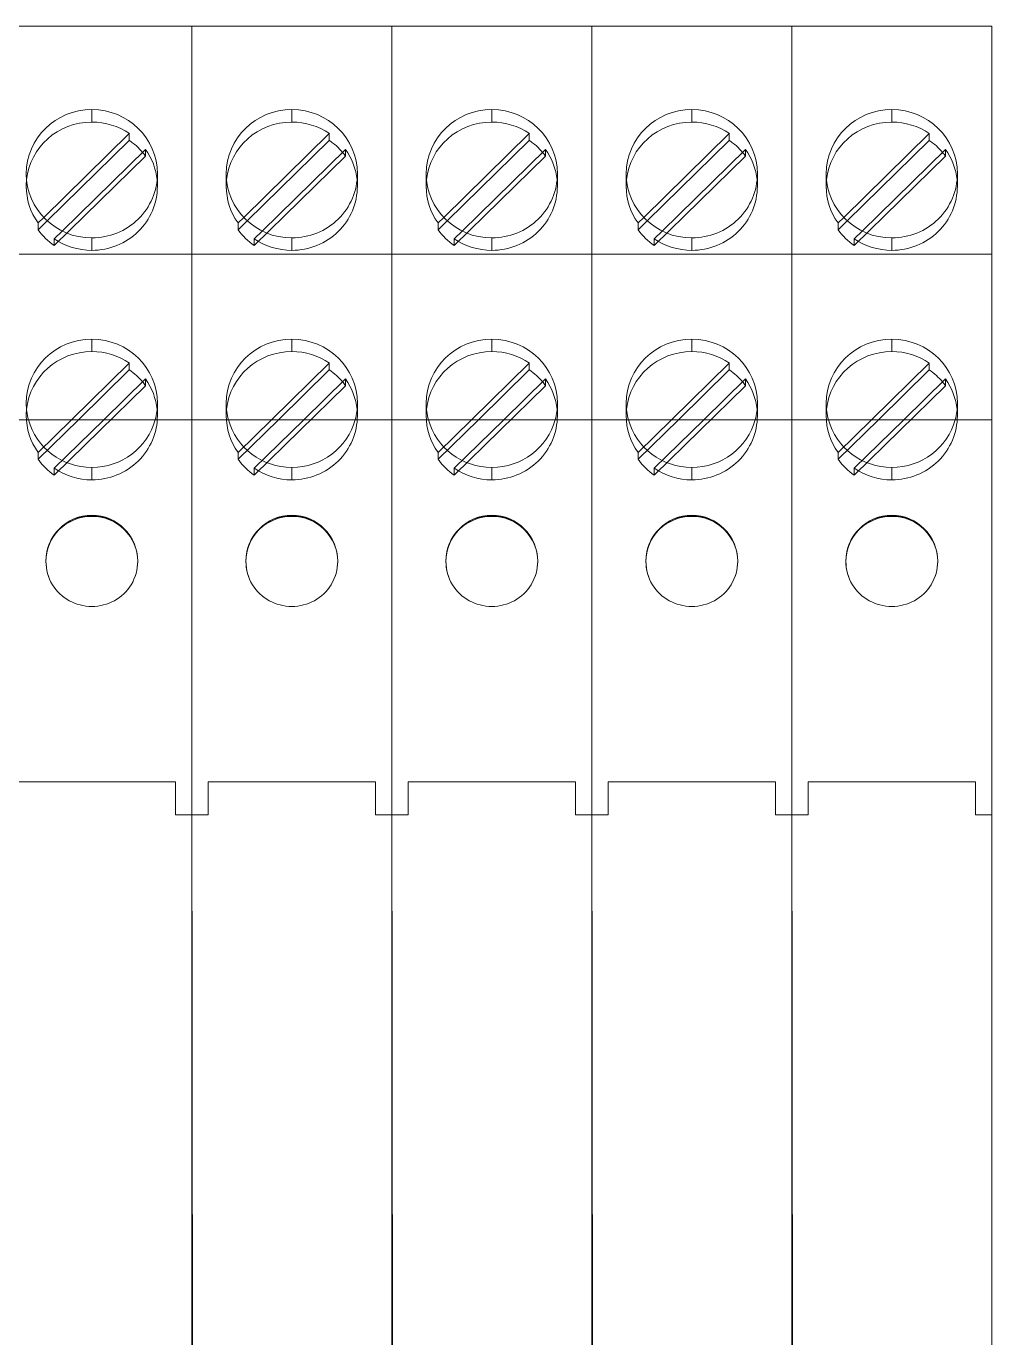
# Model space of a CAD drawing. Header units: millimetres. Extents: x 1359 to 3577, y 1336 to 3557.
# Drawn here: x 1967.71 to 1997.16, y 2556.67 to 2596.67 of the extents above; entities that cross this region are included whole.
import ezdxf

# ---------------------------------------------------------------- set-up
doc = ezdxf.new("R2010")
doc.units = ezdxf.units.MM
doc.layers.add('000-PI-Oprema', color=30, linetype='Continuous', lineweight=5)

msp = doc.modelspace()

# ---------------------------------------------------------------- linework, layer by layer
at = {"layer": '000-PI-Oprema', "color": 0, "linetype": 'ByBlock', "lineweight": 0}
for p, q in [((1966.665, 2596.672), (1972.765, 2596.672)), ((1966.665, 2596.672), (1972.765, 2596.672)), ((1972.765, 2596.672), (1972.765, 2596.672)), ((1972.765, 2596.672), (1972.765, 2596.672)), ((1972.765, 2596.672), (1972.765, 2596.672)), ((1972.765, 2590.216), (1972.765, 2596.672)), ((1972.765, 2596.672), (1972.765, 2596.672)), ((1972.765, 2596.672), (1972.765, 2596.672)), ((1972.765, 2596.672), (1972.765, 2596.672)), ((1972.765, 2590.216), (1972.765, 2596.672)), ((1972.765, 2596.672), (1978.865, 2596.672)), ((1972.765, 2590.216), (1972.765, 2596.672)), ((1972.765, 2596.672), (1972.765, 2596.672)), ((1972.765, 2596.672), (1972.765, 2596.672)), ((1972.765, 2596.672), (1972.765, 2596.672)), ((1972.765, 2596.672), (1978.865, 2596.672)), ((1972.765, 2590.216), (1972.765, 2596.672)), ((1972.765, 2596.672), (1972.765, 2596.672)), ((1972.765, 2596.672), (1972.765, 2596.672)), ((1972.765, 2596.672), (1972.765, 2596.672)), ((1978.865, 2596.672), (1978.865, 2596.672)), ((1978.865, 2596.672), (1978.865, 2596.672)), ((1978.865, 2596.672), (1978.865, 2596.672)), ((1978.865, 2590.216), (1978.865, 2596.672)), ((1978.865, 2596.672), (1978.865, 2596.672)), ((1978.865, 2596.672), (1978.865, 2596.672)), ((1978.865, 2596.672), (1978.865, 2596.672)), ((1978.865, 2590.216), (1978.865, 2596.672)), ((1978.865, 2596.672), (1984.965, 2596.672)), ((1978.865, 2590.216), (1978.865, 2596.672)), ((1978.865, 2596.672), (1978.865, 2596.672)), ((1978.865, 2596.672), (1978.865, 2596.672)), ((1978.865, 2596.672), (1978.865, 2596.672)), ((1978.865, 2596.672), (1984.965, 2596.672)), ((1978.865, 2590.216), (1978.865, 2596.672)), ((1978.865, 2596.672), (1978.865, 2596.672)), ((1978.865, 2596.672), (1978.865, 2596.672)), ((1978.865, 2596.672), (1978.865, 2596.672)), ((1984.965, 2596.672), (1984.965, 2596.672)), ((1984.965, 2596.672), (1984.965, 2596.672)), ((1984.965, 2596.672), (1984.965, 2596.672)), ((1984.965, 2590.216), (1984.965, 2596.672)), ((1984.965, 2596.672), (1984.965, 2596.672)), ((1984.965, 2596.672), (1984.965, 2596.672)), ((1984.965, 2596.672), (1984.965, 2596.672)), ((1984.965, 2590.216), (1984.965, 2596.672)), ((1984.965, 2596.672), (1991.065, 2596.672)), ((1984.965, 2590.216), (1984.965, 2596.672)), ((1984.965, 2596.672), (1984.965, 2596.672)), ((1984.965, 2596.672), (1984.965, 2596.672)), ((1984.965, 2596.672), (1984.965, 2596.672)), ((1984.965, 2596.672), (1991.065, 2596.672)), ((1984.965, 2590.216), (1984.965, 2596.672)), ((1984.965, 2596.672), (1984.965, 2596.672)), ((1984.965, 2596.672), (1984.965, 2596.672)), ((1984.965, 2596.672), (1984.965, 2596.672)), ((1991.065, 2596.672), (1991.065, 2596.672)), ((1991.065, 2596.672), (1991.065, 2596.672)), ((1991.065, 2596.672), (1991.065, 2596.672)), ((1991.065, 2590.216), (1991.065, 2596.672)), ((1991.065, 2596.672), (1991.065, 2596.672)), ((1991.065, 2596.672), (1991.065, 2596.672)), ((1991.065, 2596.672), (1991.065, 2596.672)), ((1991.065, 2590.216), (1991.065, 2596.672)), ((1991.065, 2596.672), (1997.165, 2596.672)), ((1991.065, 2590.216), (1991.065, 2596.672)), ((1991.065, 2596.672), (1991.065, 2596.672)), ((1991.065, 2596.672), (1991.065, 2596.672)), ((1991.065, 2596.672), (1991.065, 2596.672)), ((1991.065, 2596.672), (1997.165, 2596.672)), ((1991.065, 2590.216), (1991.065, 2596.672)), ((1991.065, 2596.672), (1991.065, 2596.672)), ((1991.065, 2596.672), (1991.065, 2596.672)), ((1991.065, 2596.672), (1991.065, 2596.672)), ((1997.165, 2596.672), (1997.165, 2596.672)), ((1997.165, 2596.672), (1997.165, 2596.672)), ((1997.165, 2596.672), (1997.165, 2596.672)), ((1997.165, 2590.216), (1997.165, 2596.672)), ((1997.165, 2596.672), (1997.165, 2596.672)), ((1997.165, 2596.672), (1997.165, 2596.672)), ((1997.165, 2596.672), (1997.165, 2596.672)), ((1997.165, 2590.216), (1997.165, 2596.672)), ((1997.165, 2596.672), (1997.165, 2596.672)), ((1997.165, 2596.672), (1997.165, 2596.672)), ((1972.765, 2595.827), (1972.765, 2596.272)), ((1972.765, 2595.827), (1972.765, 2596.272)), ((1978.865, 2595.827), (1978.865, 2596.272)), ((1978.865, 2595.827), (1978.865, 2596.272)), ((1984.965, 2595.827), (1984.965, 2596.272)), ((1984.965, 2595.827), (1984.965, 2596.272)), ((1991.065, 2595.827), (1991.065, 2596.272)), ((1991.065, 2595.827), (1991.065, 2596.272)), ((1997.165, 2595.827), (1997.165, 2596.272)), ((1997.165, 2595.827), (1997.165, 2596.272)), ((1972.765, 2595.172), (1972.765, 2595.172)), ((1972.765, 2595.172), (1972.765, 2595.172)), ((1978.865, 2595.172), (1978.865, 2595.172)), ((1978.865, 2595.172), (1978.865, 2595.172)), ((1984.965, 2595.172), (1984.965, 2595.172)), ((1984.965, 2595.172), (1984.965, 2595.172)), ((1991.065, 2595.172), (1991.065, 2595.172)), ((1991.065, 2595.172), (1991.065, 2595.172)), ((1969.715, 2594.128), (1969.715, 2593.749)), ((1975.815, 2594.128), (1975.815, 2593.749)), ((1981.915, 2594.128), (1981.915, 2593.749)), ((1988.015, 2594.128), (1988.015, 2593.749)), ((1994.115, 2594.128), (1994.115, 2593.749)), ((1972.765, 2593.108), (1972.765, 2593.984)), ((1972.765, 2593.108), (1972.765, 2593.984)), ((1978.865, 2593.108), (1978.865, 2593.984)), ((1978.865, 2593.108), (1978.865, 2593.984)), ((1984.965, 2593.108), (1984.965, 2593.984)), ((1984.965, 2593.108), (1984.965, 2593.984)), ((1991.065, 2593.108), (1991.065, 2593.984)), ((1991.065, 2593.108), (1991.065, 2593.984)), ((1997.165, 2593.108), (1997.165, 2593.984)), ((1997.165, 2593.108), (1997.165, 2593.984)), ((1970.859, 2593.397), (1968.248, 2590.842)), ((1970.859, 2593.397), (1970.859, 2593.189)), ((1976.959, 2593.397), (1974.348, 2590.842)), ((1976.959, 2593.397), (1976.959, 2593.189)), ((1983.059, 2593.397), (1980.448, 2590.842)), ((1983.059, 2593.397), (1983.059, 2593.189)), ((1989.159, 2593.397), (1986.548, 2590.842)), ((1989.159, 2593.397), (1989.159, 2593.189)), ((1995.259, 2593.397), (1992.648, 2590.842)), ((1995.259, 2593.397), (1995.259, 2593.189)), ((1968.354, 2590.738), (1970.859, 2593.189)), ((1968.812, 2590.426), (1971.354, 2592.913)), ((1971.354, 2592.913), (1971.354, 2592.705)), ((1974.454, 2590.738), (1976.959, 2593.189)), ((1974.912, 2590.426), (1977.454, 2592.913)), ((1977.454, 2592.913), (1977.454, 2592.705)), ((1980.554, 2590.738), (1983.059, 2593.189)), ((1981.012, 2590.426), (1983.554, 2592.913)), ((1983.554, 2592.913), (1983.554, 2592.705)), ((1986.654, 2590.738), (1989.159, 2593.189)), ((1987.112, 2590.426), (1989.654, 2592.913)), ((1989.654, 2592.913), (1989.654, 2592.705)), ((1992.754, 2590.738), (1995.259, 2593.189)), ((1993.212, 2590.426), (1995.754, 2592.913)), ((1995.754, 2592.913), (1995.754, 2592.705)), ((1971.354, 2592.705), (1968.57, 2589.981)), ((1977.454, 2592.705), (1974.67, 2589.981)), ((1983.554, 2592.705), (1980.77, 2589.981)), ((1989.654, 2592.705), (1986.87, 2589.981)), ((1995.754, 2592.705), (1992.97, 2589.981)), ((1971.715, 2591.793), (1971.715, 2592.172)), ((1973.815, 2591.793), (1973.815, 2592.172)), ((1977.815, 2591.793), (1977.815, 2592.172)), ((1979.915, 2591.793), (1979.915, 2592.172)), ((1983.915, 2591.793), (1983.915, 2592.172)), ((1986.015, 2591.793), (1986.015, 2592.172)), ((1990.015, 2591.793), (1990.015, 2592.172)), ((1992.115, 2591.793), (1992.115, 2592.172)), ((1996.115, 2591.793), (1996.115, 2592.172)), ((1968.248, 2590.842), (1968.075, 2590.673)), ((1974.348, 2590.842), (1974.175, 2590.673)), ((1980.448, 2590.842), (1980.275, 2590.673)), ((1986.548, 2590.842), (1986.375, 2590.673)), ((1992.648, 2590.842), (1992.475, 2590.673)), ((1968.075, 2590.465), (1968.354, 2590.738)), ((1968.075, 2590.673), (1968.075, 2590.465)), ((1968.57, 2590.189), (1968.812, 2590.426)), ((1974.175, 2590.465), (1974.454, 2590.738)), ((1974.175, 2590.673), (1974.175, 2590.465)), ((1974.67, 2590.189), (1974.912, 2590.426)), ((1980.275, 2590.465), (1980.554, 2590.738)), ((1980.275, 2590.673), (1980.275, 2590.465)), ((1980.77, 2590.189), (1981.012, 2590.426)), ((1986.375, 2590.465), (1986.654, 2590.738)), ((1986.375, 2590.673), (1986.375, 2590.465)), ((1986.87, 2590.189), (1987.112, 2590.426)), ((1992.475, 2590.465), (1992.754, 2590.738)), ((1992.475, 2590.673), (1992.475, 2590.465)), ((1992.97, 2590.189), (1993.212, 2590.426)), ((1968.57, 2590.189), (1968.57, 2589.981)), ((1969.715, 2590.216), (1969.715, 2589.836)), ((1972.765, 2589.672), (1972.765, 2590.216)), ((1972.765, 2589.672), (1972.765, 2590.216)), ((1972.765, 2589.672), (1972.765, 2590.216)), ((1972.765, 2589.672), (1972.765, 2590.216)), ((1974.67, 2590.189), (1974.67, 2589.981)), ((1975.815, 2590.216), (1975.815, 2589.836)), ((1978.865, 2589.672), (1978.865, 2590.216)), ((1978.865, 2589.672), (1978.865, 2590.216)), ((1978.865, 2589.672), (1978.865, 2590.216)), ((1978.865, 2589.672), (1978.865, 2590.216)), ((1980.77, 2590.189), (1980.77, 2589.981)), ((1981.915, 2590.216), (1981.915, 2589.836)), ((1984.965, 2589.672), (1984.965, 2590.216)), ((1984.965, 2589.672), (1984.965, 2590.216)), ((1984.965, 2589.672), (1984.965, 2590.216)), ((1984.965, 2589.672), (1984.965, 2590.216)), ((1986.87, 2590.189), (1986.87, 2589.981)), ((1988.015, 2590.216), (1988.015, 2589.836)), ((1991.065, 2589.672), (1991.065, 2590.216)), ((1991.065, 2589.672), (1991.065, 2590.216)), ((1991.065, 2589.672), (1991.065, 2590.216)), ((1991.065, 2589.672), (1991.065, 2590.216)), ((1992.97, 2590.189), (1992.97, 2589.981)), ((1994.115, 2590.216), (1994.115, 2589.836)), ((1997.165, 2589.672), (1997.165, 2590.216)), ((1997.165, 2589.672), (1997.165, 2590.216)), ((1966.665, 2589.72), (1972.765, 2589.72)), ((1972.765, 2589.72), (1978.865, 2589.72)), ((1972.765, 2589.672), (1972.765, 2589.672)), ((1972.765, 2584.672), (1972.765, 2589.672)), ((1972.765, 2589.672), (1972.765, 2589.672)), ((1972.765, 2584.672), (1972.765, 2589.672)), ((1972.765, 2589.672), (1972.765, 2589.672)), ((1972.765, 2589.672), (1972.765, 2584.672)), ((1972.765, 2589.672), (1972.765, 2589.672)), ((1972.765, 2589.672), (1972.765, 2584.672)), ((1978.865, 2589.72), (1984.965, 2589.72)), ((1978.865, 2589.672), (1978.865, 2589.672)), ((1978.865, 2584.672), (1978.865, 2589.672)), ((1978.865, 2589.672), (1978.865, 2589.672)), ((1978.865, 2584.672), (1978.865, 2589.672)), ((1978.865, 2589.672), (1978.865, 2589.672)), ((1978.865, 2589.672), (1978.865, 2584.672)), ((1978.865, 2589.672), (1978.865, 2589.672)), ((1978.865, 2589.672), (1978.865, 2584.672)), ((1984.965, 2589.72), (1991.065, 2589.72)), ((1984.965, 2589.672), (1984.965, 2589.672)), ((1984.965, 2584.672), (1984.965, 2589.672)), ((1984.965, 2589.672), (1984.965, 2589.672)), ((1984.965, 2584.672), (1984.965, 2589.672)), ((1984.965, 2589.672), (1984.965, 2589.672)), ((1984.965, 2589.672), (1984.965, 2584.672)), ((1984.965, 2589.672), (1984.965, 2589.672)), ((1984.965, 2589.672), (1984.965, 2584.672)), ((1991.065, 2589.72), (1997.165, 2589.72)), ((1991.065, 2589.672), (1991.065, 2589.672)), ((1991.065, 2584.672), (1991.065, 2589.672)), ((1991.065, 2589.672), (1991.065, 2589.672)), ((1991.065, 2584.672), (1991.065, 2589.672)), ((1991.065, 2589.672), (1991.065, 2589.672)), ((1991.065, 2589.672), (1991.065, 2584.672)), ((1991.065, 2589.672), (1991.065, 2589.672)), ((1991.065, 2589.672), (1991.065, 2584.672)), ((1997.165, 2589.672), (1997.165, 2589.672)), ((1997.165, 2584.672), (1997.165, 2589.672)), ((1997.165, 2589.672), (1997.165, 2589.672)), ((1997.165, 2584.672), (1997.165, 2589.672)), ((1969.715, 2587.128), (1969.715, 2586.749)), ((1972.765, 2586.108), (1972.765, 2586.98)), ((1972.765, 2586.108), (1972.765, 2586.98)), ((1975.815, 2587.128), (1975.815, 2586.749)), ((1978.865, 2586.108), (1978.865, 2586.98)), ((1978.865, 2586.108), (1978.865, 2586.98)), ((1981.915, 2587.128), (1981.915, 2586.749)), ((1984.965, 2586.108), (1984.965, 2586.98)), ((1984.965, 2586.108), (1984.965, 2586.98)), ((1988.015, 2587.128), (1988.015, 2586.749)), ((1991.065, 2586.108), (1991.065, 2586.98)), ((1991.065, 2586.108), (1991.065, 2586.98)), ((1994.115, 2587.128), (1994.115, 2586.749)), ((1997.165, 2586.108), (1997.165, 2586.98)), ((1997.165, 2586.108), (1997.165, 2586.98)), ((1970.859, 2586.397), (1969.096, 2584.672)), ((1969.308, 2584.672), (1970.859, 2586.189)), ((1970.859, 2586.397), (1970.859, 2586.189)), ((1976.959, 2586.397), (1975.196, 2584.672)), ((1975.408, 2584.672), (1976.959, 2586.189)), ((1976.959, 2586.397), (1976.959, 2586.189)), ((1983.059, 2586.397), (1981.296, 2584.672)), ((1981.508, 2584.672), (1983.059, 2586.189)), ((1983.059, 2586.397), (1983.059, 2586.189)), ((1989.159, 2586.397), (1987.396, 2584.672)), ((1987.608, 2584.672), (1989.159, 2586.189)), ((1989.159, 2586.397), (1989.159, 2586.189)), ((1995.259, 2586.397), (1993.496, 2584.672)), ((1993.708, 2584.672), (1995.259, 2586.189)), ((1995.259, 2586.397), (1995.259, 2586.189)), ((1971.354, 2585.705), (1968.57, 2582.981)), ((1970.086, 2584.672), (1971.354, 2585.913)), ((1971.354, 2585.913), (1971.354, 2585.705)), ((1977.454, 2585.705), (1974.67, 2582.981)), ((1976.186, 2584.672), (1977.454, 2585.913)), ((1977.454, 2585.913), (1977.454, 2585.705)), ((1983.554, 2585.705), (1980.77, 2582.981)), ((1982.286, 2584.672), (1983.554, 2585.913)), ((1983.554, 2585.913), (1983.554, 2585.705)), ((1989.654, 2585.705), (1986.87, 2582.981)), ((1988.386, 2584.672), (1989.654, 2585.913)), ((1989.654, 2585.913), (1989.654, 2585.705)), ((1995.754, 2585.705), (1992.97, 2582.981)), ((1994.486, 2584.672), (1995.754, 2585.913)), ((1995.754, 2585.913), (1995.754, 2585.705)), ((1971.715, 2584.793), (1971.715, 2585.172)), ((1973.815, 2584.793), (1973.815, 2585.172)), ((1977.815, 2584.793), (1977.815, 2585.172)), ((1979.915, 2584.793), (1979.915, 2585.172)), ((1983.915, 2584.793), (1983.915, 2585.172)), ((1986.015, 2584.793), (1986.015, 2585.172)), ((1990.015, 2584.793), (1990.015, 2585.172)), ((1992.115, 2584.793), (1992.115, 2585.172)), ((1996.115, 2584.793), (1996.115, 2585.172)), ((1966.665, 2584.672), (1972.765, 2584.672)), ((1968.075, 2583.465), (1969.308, 2584.672)), ((1969.096, 2584.672), (1968.075, 2583.673)), ((1968.57, 2583.189), (1970.086, 2584.672)), ((1972.765, 2584.672), (1972.765, 2584.672)), ((1972.765, 2574.322), (1972.765, 2584.672)), ((1972.765, 2584.672), (1972.765, 2584.672)), ((1972.765, 2574.322), (1972.765, 2584.672)), ((1972.765, 2584.672), (1978.865, 2584.672)), ((1972.765, 2574.322), (1972.765, 2584.672)), ((1972.765, 2584.672), (1972.765, 2584.672)), ((1972.765, 2574.322), (1972.765, 2584.672)), ((1972.765, 2584.672), (1972.765, 2584.672)), ((1974.175, 2583.465), (1975.408, 2584.672)), ((1975.196, 2584.672), (1974.175, 2583.673)), ((1974.67, 2583.189), (1976.186, 2584.672)), ((1978.865, 2584.672), (1978.865, 2584.672)), ((1978.865, 2574.322), (1978.865, 2584.672)), ((1978.865, 2584.672), (1978.865, 2584.672)), ((1978.865, 2574.322), (1978.865, 2584.672)), ((1978.865, 2584.672), (1984.965, 2584.672)), ((1978.865, 2574.322), (1978.865, 2584.672)), ((1978.865, 2584.672), (1978.865, 2584.672)), ((1978.865, 2574.322), (1978.865, 2584.672)), ((1978.865, 2584.672), (1978.865, 2584.672)), ((1980.275, 2583.465), (1981.508, 2584.672)), ((1981.296, 2584.672), (1980.275, 2583.673)), ((1980.77, 2583.189), (1982.286, 2584.672)), ((1984.965, 2584.672), (1984.965, 2584.672)), ((1984.965, 2574.322), (1984.965, 2584.672)), ((1984.965, 2584.672), (1984.965, 2584.672)), ((1984.965, 2574.322), (1984.965, 2584.672)), ((1984.965, 2584.672), (1991.065, 2584.672)), ((1984.965, 2574.322), (1984.965, 2584.672)), ((1984.965, 2584.672), (1984.965, 2584.672)), ((1984.965, 2574.322), (1984.965, 2584.672)), ((1984.965, 2584.672), (1984.965, 2584.672)), ((1986.375, 2583.465), (1987.608, 2584.672)), ((1987.396, 2584.672), (1986.375, 2583.673)), ((1986.87, 2583.189), (1988.386, 2584.672)), ((1991.065, 2584.672), (1991.065, 2584.672)), ((1991.065, 2574.322), (1991.065, 2584.672)), ((1991.065, 2584.672), (1991.065, 2584.672)), ((1991.065, 2574.322), (1991.065, 2584.672)), ((1991.065, 2584.672), (1997.165, 2584.672)), ((1991.065, 2574.322), (1991.065, 2584.672)), ((1991.065, 2584.672), (1991.065, 2584.672)), ((1991.065, 2574.322), (1991.065, 2584.672)), ((1991.065, 2584.672), (1991.065, 2584.672)), ((1992.475, 2583.465), (1993.708, 2584.672)), ((1993.496, 2584.672), (1992.475, 2583.673)), ((1992.97, 2583.189), (1994.486, 2584.672)), ((1997.165, 2584.672), (1997.165, 2584.672)), ((1997.165, 2574.322), (1997.165, 2584.672)), ((1997.165, 2584.672), (1997.165, 2584.672)), ((1997.165, 2574.322), (1997.165, 2584.672)), ((1968.075, 2583.673), (1968.075, 2583.465)), ((1974.175, 2583.673), (1974.175, 2583.465)), ((1980.275, 2583.673), (1980.275, 2583.465)), ((1986.375, 2583.673), (1986.375, 2583.465)), ((1992.475, 2583.673), (1992.475, 2583.465)), ((1969.715, 2583.216), (1969.715, 2582.836)), ((1975.815, 2583.216), (1975.815, 2582.836)), ((1981.915, 2583.216), (1981.915, 2582.836)), ((1988.015, 2583.216), (1988.015, 2582.836)), ((1994.115, 2583.216), (1994.115, 2582.836)), ((1968.57, 2583.189), (1968.57, 2582.981)), ((1974.67, 2583.189), (1974.67, 2582.981)), ((1980.77, 2583.189), (1980.77, 2582.981)), ((1986.87, 2583.189), (1986.87, 2582.981)), ((1992.97, 2583.189), (1992.97, 2582.981)), ((1968.315, 2580.348), (1968.315, 2580.357)), ((1971.115, 2580.348), (1971.115, 2580.357)), ((1974.415, 2580.348), (1974.415, 2580.357)), ((1977.215, 2580.348), (1977.215, 2580.357)), ((1980.515, 2580.348), (1980.515, 2580.357)), ((1983.315, 2580.348), (1983.315, 2580.357)), ((1986.615, 2580.348), (1986.615, 2580.357)), ((1989.415, 2580.348), (1989.415, 2580.357)), ((1992.715, 2580.348), (1992.715, 2580.357)), ((1995.515, 2580.348), (1995.515, 2580.357)), ((1972.765, 2572.622), (1972.765, 2574.322)), ((1972.765, 2572.622), (1972.765, 2574.322)), ((1972.79, 2548.121), (1972.765, 2574.322)), ((1972.79, 2548.121), (1972.765, 2574.322)), ((1978.865, 2572.622), (1978.865, 2574.322)), ((1978.865, 2572.622), (1978.865, 2574.322)), ((1978.89, 2548.121), (1978.865, 2574.322)), ((1978.89, 2548.121), (1978.865, 2574.322)), ((1984.965, 2572.622), (1984.965, 2574.322)), ((1984.965, 2572.622), (1984.965, 2574.322)), ((1984.99, 2548.121), (1984.965, 2574.322)), ((1984.99, 2548.121), (1984.965, 2574.322)), ((1991.065, 2572.622), (1991.065, 2574.322)), ((1991.065, 2572.622), (1991.065, 2574.322)), ((1991.09, 2548.121), (1991.065, 2574.322)), ((1991.09, 2548.121), (1991.065, 2574.322)), ((1997.165, 2572.622), (1997.165, 2574.322)), ((1997.165, 2572.622), (1997.165, 2574.322)), ((1967.165, 2573.622), (1972.265, 2573.622)), ((1972.265, 2573.622), (1972.265, 2573.622)), ((1972.265, 2573.622), (1972.265, 2572.622)), ((1972.765, 2573.672), (1972.765, 2573.672)), ((1972.765, 2573.672), (1972.765, 2573.672)), ((1972.765, 2573.672), (1972.765, 2573.672)), ((1972.765, 2573.672), (1972.765, 2573.672)), ((1973.265, 2573.622), (1978.365, 2573.622)), ((1973.265, 2573.622), (1973.265, 2573.622)), ((1973.265, 2573.622), (1973.265, 2572.622)), ((1978.365, 2573.622), (1978.365, 2573.622)), ((1978.365, 2573.622), (1978.365, 2572.622)), ((1978.865, 2573.672), (1978.865, 2573.672)), ((1978.865, 2573.672), (1978.865, 2573.672)), ((1978.865, 2573.672), (1978.865, 2573.672)), ((1978.865, 2573.672), (1978.865, 2573.672)), ((1979.365, 2573.622), (1984.465, 2573.622)), ((1979.365, 2573.622), (1979.365, 2573.622)), ((1979.365, 2573.622), (1979.365, 2572.622)), ((1984.465, 2573.622), (1984.465, 2573.622)), ((1984.465, 2573.622), (1984.465, 2572.622)), ((1984.965, 2573.672), (1984.965, 2573.672)), ((1984.965, 2573.672), (1984.965, 2573.672)), ((1984.965, 2573.672), (1984.965, 2573.672)), ((1984.965, 2573.672), (1984.965, 2573.672)), ((1985.465, 2573.622), (1990.565, 2573.622)), ((1985.465, 2573.622), (1985.465, 2573.622)), ((1985.465, 2573.622), (1985.465, 2572.622)), ((1990.565, 2573.622), (1990.565, 2573.622)), ((1990.565, 2573.622), (1990.565, 2572.622)), ((1991.065, 2573.672), (1991.065, 2573.672)), ((1991.065, 2573.672), (1991.065, 2573.672)), ((1991.065, 2573.672), (1991.065, 2573.672)), ((1991.065, 2573.672), (1991.065, 2573.672)), ((1991.565, 2573.622), (1996.665, 2573.622)), ((1991.565, 2573.622), (1991.565, 2573.622)), ((1991.565, 2573.622), (1991.565, 2572.622)), ((1996.665, 2573.622), (1996.665, 2573.622)), ((1996.665, 2573.622), (1996.665, 2572.622)), ((1997.165, 2573.672), (1997.165, 2573.672)), ((1997.165, 2573.672), (1997.165, 2573.672)), ((1972.765, 2572.872), (1972.765, 2572.872)), ((1972.765, 2572.872), (1972.765, 2572.872)), ((1972.765, 2572.872), (1972.765, 2572.872)), ((1972.765, 2572.872), (1972.765, 2572.872)), ((1978.865, 2572.872), (1978.865, 2572.872)), ((1978.865, 2572.872), (1978.865, 2572.872)), ((1978.865, 2572.872), (1978.865, 2572.872)), ((1978.865, 2572.872), (1978.865, 2572.872)), ((1984.965, 2572.872), (1984.965, 2572.872)), ((1984.965, 2572.872), (1984.965, 2572.872)), ((1984.965, 2572.872), (1984.965, 2572.872)), ((1984.965, 2572.872), (1984.965, 2572.872)), ((1991.065, 2572.872), (1991.065, 2572.872)), ((1991.065, 2572.872), (1991.065, 2572.872)), ((1991.065, 2572.872), (1991.065, 2572.872)), ((1991.065, 2572.872), (1991.065, 2572.872)), ((1997.165, 2572.872), (1997.165, 2572.872)), ((1997.165, 2572.872), (1997.165, 2572.872)), ((1972.265, 2572.622), (1972.265, 2572.622)), ((1972.765, 2572.622), (1972.265, 2572.622)), ((1972.765, 2572.622), (1972.765, 2572.622)), ((1972.765, 2572.622), (1972.765, 2546.322)), ((1972.765, 2572.622), (1972.765, 2572.622)), ((1972.765, 2572.622), (1972.765, 2546.322)), ((1972.765, 2572.622), (1972.765, 2572.622)), ((1973.265, 2572.622), (1972.765, 2572.622)), ((1972.765, 2572.622), (1972.765, 2572.622)), ((1973.265, 2572.622), (1973.265, 2572.622)), ((1978.365, 2572.622), (1978.365, 2572.622)), ((1978.865, 2572.622), (1978.365, 2572.622)), ((1978.865, 2572.622), (1978.865, 2572.622)), ((1978.865, 2572.622), (1978.865, 2546.322)), ((1978.865, 2572.622), (1978.865, 2572.622)), ((1978.865, 2572.622), (1978.865, 2546.322)), ((1978.865, 2572.622), (1978.865, 2572.622)), ((1979.365, 2572.622), (1978.865, 2572.622)), ((1978.865, 2572.622), (1978.865, 2572.622)), ((1979.365, 2572.622), (1979.365, 2572.622)), ((1984.465, 2572.622), (1984.465, 2572.622)), ((1984.965, 2572.622), (1984.465, 2572.622)), ((1984.965, 2572.622), (1984.965, 2572.622)), ((1984.965, 2572.622), (1984.965, 2546.322)), ((1984.965, 2572.622), (1984.965, 2572.622)), ((1984.965, 2572.622), (1984.965, 2546.322)), ((1984.965, 2572.622), (1984.965, 2572.622)), ((1985.465, 2572.622), (1984.965, 2572.622)), ((1984.965, 2572.622), (1984.965, 2572.622)), ((1985.465, 2572.622), (1985.465, 2572.622)), ((1990.565, 2572.622), (1990.565, 2572.622)), ((1991.065, 2572.622), (1990.565, 2572.622)), ((1991.065, 2572.622), (1991.065, 2572.622)), ((1991.065, 2572.622), (1991.065, 2546.322)), ((1991.065, 2572.622), (1991.065, 2572.622)), ((1991.065, 2572.622), (1991.065, 2546.322)), ((1991.065, 2572.622), (1991.065, 2572.622)), ((1991.565, 2572.622), (1991.065, 2572.622)), ((1991.065, 2572.622), (1991.065, 2572.622)), ((1991.565, 2572.622), (1991.565, 2572.622)), ((1996.665, 2572.622), (1996.665, 2572.622)), ((1997.165, 2572.622), (1996.665, 2572.622)), ((1997.165, 2572.622), (1997.165, 2572.622)), ((1997.165, 2572.622), (1997.165, 2546.322)), ((1997.165, 2572.622), (1997.165, 2572.622)), ((1997.165, 2572.622), (1997.165, 2546.322)), ((1972.765, 2571.912), (1972.765, 2571.912)), ((1972.765, 2571.912), (1972.765, 2571.912)), ((1972.765, 2571.912), (1972.765, 2571.912)), ((1972.765, 2571.912), (1972.765, 2571.912)), ((1978.865, 2571.912), (1978.865, 2571.912)), ((1978.865, 2571.912), (1978.865, 2571.912)), ((1978.865, 2571.912), (1978.865, 2571.912)), ((1978.865, 2571.912), (1978.865, 2571.912)), ((1984.965, 2571.912), (1984.965, 2571.912)), ((1984.965, 2571.912), (1984.965, 2571.912)), ((1984.965, 2571.912), (1984.965, 2571.912)), ((1984.965, 2571.912), (1984.965, 2571.912)), ((1991.065, 2571.912), (1991.065, 2571.912)), ((1991.065, 2571.912), (1991.065, 2571.912)), ((1991.065, 2571.912), (1991.065, 2571.912)), ((1991.065, 2571.912), (1991.065, 2571.912)), ((1997.165, 2571.912), (1997.165, 2571.912)), ((1997.165, 2571.912), (1997.165, 2571.912))]:
    msp.add_line(p, q, dxfattribs=at)
for centre in [(1969.715, 2580.357), (1975.815, 2580.357), (1981.915, 2580.357), (1988.015, 2580.357), (1994.115, 2580.357)]:
    msp.add_arc(centre, 1.4, 0, 180, dxfattribs=at)
for centre, major_axis, ratio, start_param, end_param in [((1969.715, 2592.172), (-2, 0), 0.978148, -1.570796, 0), ((1969.715, 2592.172), (-2, 0), 0.978148, 3.141593, 4.712389), ((1975.815, 2592.172), (-2, 0), 0.978148, -1.570796, 0), ((1975.815, 2592.172), (-2, 0), 0.978148, 3.141593, 4.712389), ((1981.915, 2592.172), (-2, 0), 0.978148, -1.570796, 0), ((1981.915, 2592.172), (-2, 0), 0.978148, 3.141593, 4.712389), ((1988.015, 2592.172), (-2, 0), 0.978148, -1.570796, 0), ((1988.015, 2592.172), (-2, 0), 0.978148, 3.141593, 4.712389), ((1994.115, 2592.172), (-2, 0), 0.978148, -1.570796, 0), ((1994.115, 2592.172), (-2, 0), 0.978148, 3.141593, 4.712389), ((1969.715, 2591.793), (-2, 0), 0.978148, -1.570796, -0.097132), ((1969.715, 2591.793), (-2, 0), 0.978148, -2.180289, -1.570796), ((1975.815, 2591.793), (-2, 0), 0.978148, -1.570796, -0.097132), ((1975.815, 2591.793), (-2, 0), 0.978148, -2.180289, -1.570796), ((1981.915, 2591.793), (-2, 0), 0.978148, -1.570796, -0.097132), ((1981.915, 2591.793), (-2, 0), 0.978148, -2.180289, -1.570796), ((1988.015, 2591.793), (-2, 0), 0.978148, -1.570796, -0.097132), ((1988.015, 2591.793), (-2, 0), 0.978148, -2.180289, -1.570796), ((1994.115, 2591.793), (-2, 0), 0.978148, -1.570796, -0.097132), ((1994.115, 2591.793), (-2, 0), 0.978148, -2.180289, -1.570796), ((1969.715, 2591.585), (2, 0), 0.978148, 0.685382, 0.961304), ((1969.715, 2591.585), (2, 0), 0.978148, 0.609492, 0.685382), ((1969.715, 2591.793), (-2, 0), 0.978148, -3.044461, -2.5321), ((1975.815, 2591.585), (2, 0), 0.978148, 0.685382, 0.961304), ((1975.815, 2591.585), (2, 0), 0.978148, 0.609492, 0.685382), ((1975.815, 2591.793), (-2, 0), 0.978148, -3.044461, -2.5321), ((1981.915, 2591.585), (2, 0), 0.978148, 0.685382, 0.961304), ((1981.915, 2591.585), (2, 0), 0.978148, 0.609492, 0.685382), ((1981.915, 2591.793), (-2, 0), 0.978148, -3.044461, -2.5321), ((1988.015, 2591.585), (2, 0), 0.978148, 0.685382, 0.961304), ((1988.015, 2591.585), (2, 0), 0.978148, 0.609492, 0.685382), ((1988.015, 2591.793), (-2, 0), 0.978148, -3.044461, -2.5321), ((1994.115, 2591.585), (2, 0), 0.978148, 0.685382, 0.961304), ((1994.115, 2591.585), (2, 0), 0.978148, 0.609492, 0.685382), ((1994.115, 2591.793), (-2, 0), 0.978148, -3.044461, -2.5321), ((1969.715, 2592.172), (-2, 0), 0.978148, 0, 1.570796), ((1969.715, 2592.172), (-2, 0), 0.978148, 1.570796, 3.141593), ((1975.815, 2592.172), (-2, 0), 0.978148, 0, 1.570796), ((1975.815, 2592.172), (-2, 0), 0.978148, 1.570796, 3.141593), ((1981.915, 2592.172), (-2, 0), 0.978148, 0, 1.570796), ((1981.915, 2592.172), (-2, 0), 0.978148, 1.570796, 3.141593), ((1988.015, 2592.172), (-2, 0), 0.978148, 0, 1.570796), ((1988.015, 2592.172), (-2, 0), 0.978148, 1.570796, 3.141593), ((1994.115, 2592.172), (-2, 0), 0.978148, 0, 1.570796), ((1994.115, 2592.172), (-2, 0), 0.978148, 1.570796, 3.141593), ((1969.715, 2591.793), (-2, 0), 0.978148, -0.097132, 0), ((1969.715, 2591.793), (-2, 0), 0.978148, 0, 0.609492), ((1969.715, 2591.793), (-2, 0), 0.978148, 1.570796, 3.141593), ((1969.715, 2591.793), (-2, 0), 0.978148, 3.141593, 3.238724), ((1975.815, 2591.793), (-2, 0), 0.978148, -0.097132, 0), ((1975.815, 2591.793), (-2, 0), 0.978148, 0, 0.609492), ((1975.815, 2591.793), (-2, 0), 0.978148, 1.570796, 3.141593), ((1975.815, 2591.793), (-2, 0), 0.978148, 3.141593, 3.238724), ((1981.915, 2591.793), (-2, 0), 0.978148, -0.097132, 0), ((1981.915, 2591.793), (-2, 0), 0.978148, 0, 0.609492), ((1981.915, 2591.793), (-2, 0), 0.978148, 1.570796, 3.141593), ((1981.915, 2591.793), (-2, 0), 0.978148, 3.141593, 3.238724), ((1988.015, 2591.793), (-2, 0), 0.978148, -0.097132, 0), ((1988.015, 2591.793), (-2, 0), 0.978148, 0, 0.609492), ((1988.015, 2591.793), (-2, 0), 0.978148, 1.570796, 3.141593), ((1988.015, 2591.793), (-2, 0), 0.978148, 3.141593, 3.238724), ((1994.115, 2591.793), (-2, 0), 0.978148, -0.097132, 0), ((1994.115, 2591.793), (-2, 0), 0.978148, 0, 0.609492), ((1994.115, 2591.793), (-2, 0), 0.978148, 1.570796, 3.141593), ((1994.115, 2591.793), (-2, 0), 0.978148, 3.141593, 3.238724), ((1969.715, 2591.585), (2, 0), 0.978148, -2.5321, -2.180289), ((1975.815, 2591.585), (2, 0), 0.978148, -2.5321, -2.180289), ((1981.915, 2591.585), (2, 0), 0.978148, -2.5321, -2.180289), ((1988.015, 2591.585), (2, 0), 0.978148, -2.5321, -2.180289), ((1994.115, 2591.585), (2, 0), 0.978148, -2.5321, -2.180289), ((1969.715, 2591.793), (-2, 0), 0.978148, 0.961304, 1.570796), ((1975.815, 2591.793), (-2, 0), 0.978148, 0.961304, 1.570796), ((1981.915, 2591.793), (-2, 0), 0.978148, 0.961304, 1.570796), ((1988.015, 2591.793), (-2, 0), 0.978148, 0.961304, 1.570796), ((1994.115, 2591.793), (-2, 0), 0.978148, 0.961304, 1.570796), ((1969.715, 2585.172), (-2, 0), 0.978148, -1.570796, 0), ((1969.715, 2585.172), (-2, 0), 0.978148, 3.141593, 4.712389), ((1975.815, 2585.172), (-2, 0), 0.978148, -1.570796, 0), ((1975.815, 2585.172), (-2, 0), 0.978148, 3.141593, 4.712389), ((1981.915, 2585.172), (-2, 0), 0.978148, -1.570796, 0), ((1981.915, 2585.172), (-2, 0), 0.978148, 3.141593, 4.712389), ((1988.015, 2585.172), (-2, 0), 0.978148, -1.570796, 0), ((1988.015, 2585.172), (-2, 0), 0.978148, 3.141593, 4.712389), ((1994.115, 2585.172), (-2, 0), 0.978148, -1.570796, 0), ((1994.115, 2585.172), (-2, 0), 0.978148, 3.141593, 4.712389), ((1969.715, 2584.793), (-2, 0), 0.978148, -1.570796, -0.097132), ((1969.715, 2584.793), (-2, 0), 0.978148, -2.180289, -1.570796), ((1975.815, 2584.793), (-2, 0), 0.978148, -1.570796, -0.097132), ((1975.815, 2584.793), (-2, 0), 0.978148, -2.180289, -1.570796), ((1981.915, 2584.793), (-2, 0), 0.978148, -1.570796, -0.097132), ((1981.915, 2584.793), (-2, 0), 0.978148, -2.180289, -1.570796), ((1988.015, 2584.793), (-2, 0), 0.978148, -1.570796, -0.097132), ((1988.015, 2584.793), (-2, 0), 0.978148, -2.180289, -1.570796), ((1994.115, 2584.793), (-2, 0), 0.978148, -1.570796, -0.097132), ((1994.115, 2584.793), (-2, 0), 0.978148, -2.180289, -1.570796), ((1969.715, 2584.585), (2, 0), 0.978148, 0.685382, 0.961304), ((1975.815, 2584.585), (2, 0), 0.978148, 0.685382, 0.961304), ((1981.915, 2584.585), (2, 0), 0.978148, 0.685382, 0.961304), ((1988.015, 2584.585), (2, 0), 0.978148, 0.685382, 0.961304), ((1994.115, 2584.585), (2, 0), 0.978148, 0.685382, 0.961304), ((1969.715, 2584.585), (2, 0), 0.978148, 0.609492, 0.685382), ((1969.715, 2584.793), (-2, 0), 0.978148, -3.044461, -2.5321), ((1975.815, 2584.585), (2, 0), 0.978148, 0.609492, 0.685382), ((1975.815, 2584.793), (-2, 0), 0.978148, -3.044461, -2.5321), ((1981.915, 2584.585), (2, 0), 0.978148, 0.609492, 0.685382), ((1981.915, 2584.793), (-2, 0), 0.978148, -3.044461, -2.5321), ((1988.015, 2584.585), (2, 0), 0.978148, 0.609492, 0.685382), ((1988.015, 2584.793), (-2, 0), 0.978148, -3.044461, -2.5321), ((1994.115, 2584.585), (2, 0), 0.978148, 0.609492, 0.685382), ((1994.115, 2584.793), (-2, 0), 0.978148, -3.044461, -2.5321), ((1969.715, 2585.172), (-2, 0), 0.978148, 0, 0.258728), ((1969.715, 2584.793), (-2, 0), 0.978148, -0.097132, 0), ((1969.715, 2585.172), (-2, 0), 0.978148, 2.882864, 3.141593), ((1969.715, 2584.793), (-2, 0), 0.978148, 3.141593, 3.238724), ((1975.815, 2585.172), (-2, 0), 0.978148, 0, 0.258728), ((1975.815, 2584.793), (-2, 0), 0.978148, -0.097132, 0), ((1975.815, 2585.172), (-2, 0), 0.978148, 2.882864, 3.141593), ((1975.815, 2584.793), (-2, 0), 0.978148, 3.141593, 3.238724), ((1981.915, 2585.172), (-2, 0), 0.978148, 0, 0.258728), ((1981.915, 2584.793), (-2, 0), 0.978148, -0.097132, 0), ((1981.915, 2585.172), (-2, 0), 0.978148, 2.882864, 3.141593), ((1981.915, 2584.793), (-2, 0), 0.978148, 3.141593, 3.238724), ((1988.015, 2585.172), (-2, 0), 0.978148, 0, 0.258728), ((1988.015, 2584.793), (-2, 0), 0.978148, -0.097132, 0), ((1988.015, 2585.172), (-2, 0), 0.978148, 2.882864, 3.141593), ((1988.015, 2584.793), (-2, 0), 0.978148, 3.141593, 3.238724), ((1994.115, 2585.172), (-2, 0), 0.978148, 0, 0.258728), ((1994.115, 2584.793), (-2, 0), 0.978148, -0.097132, 0), ((1994.115, 2585.172), (-2, 0), 0.978148, 2.882864, 3.141593), ((1994.115, 2584.793), (-2, 0), 0.978148, 3.141593, 3.238724), ((1969.715, 2584.793), (-2, 0), 0.978148, 0, 0.609492), ((1969.715, 2585.172), (-2, 0), 0.978148, 0.258728, 1.570796), ((1969.715, 2584.793), (-2, 0), 0.978148, 1.570796, 3.141593), ((1969.715, 2585.172), (-2, 0), 0.978148, 1.570796, 2.882864), ((1975.815, 2584.793), (-2, 0), 0.978148, 0, 0.609492), ((1975.815, 2585.172), (-2, 0), 0.978148, 0.258728, 1.570796), ((1975.815, 2584.793), (-2, 0), 0.978148, 1.570796, 3.141593), ((1975.815, 2585.172), (-2, 0), 0.978148, 1.570796, 2.882864), ((1981.915, 2584.793), (-2, 0), 0.978148, 0, 0.609492), ((1981.915, 2585.172), (-2, 0), 0.978148, 0.258728, 1.570796), ((1981.915, 2584.793), (-2, 0), 0.978148, 1.570796, 3.141593), ((1981.915, 2585.172), (-2, 0), 0.978148, 1.570796, 2.882864), ((1988.015, 2584.793), (-2, 0), 0.978148, 0, 0.609492), ((1988.015, 2585.172), (-2, 0), 0.978148, 0.258728, 1.570796), ((1988.015, 2584.793), (-2, 0), 0.978148, 1.570796, 3.141593), ((1988.015, 2585.172), (-2, 0), 0.978148, 1.570796, 2.882864), ((1994.115, 2584.793), (-2, 0), 0.978148, 0, 0.609492), ((1994.115, 2585.172), (-2, 0), 0.978148, 0.258728, 1.570796), ((1994.115, 2584.793), (-2, 0), 0.978148, 1.570796, 3.141593), ((1994.115, 2585.172), (-2, 0), 0.978148, 1.570796, 2.882864), ((1969.715, 2584.585), (2, 0), 0.978148, -2.5321, -2.180289), ((1975.815, 2584.585), (2, 0), 0.978148, -2.5321, -2.180289), ((1981.915, 2584.585), (2, 0), 0.978148, -2.5321, -2.180289), ((1988.015, 2584.585), (2, 0), 0.978148, -2.5321, -2.180289), ((1994.115, 2584.585), (2, 0), 0.978148, -2.5321, -2.180289), ((1969.715, 2584.793), (-2, 0), 0.978148, 0.961304, 1.570796), ((1975.815, 2584.793), (-2, 0), 0.978148, 0.961304, 1.570796), ((1981.915, 2584.793), (-2, 0), 0.978148, 0.961304, 1.570796), ((1988.015, 2584.793), (-2, 0), 0.978148, 0.961304, 1.570796), ((1994.115, 2584.793), (-2, 0), 0.978148, 0.961304, 1.570796), ((1969.715, 2580.348), (-1.4, 0), 0.982559, -1.570796, 0.003609), ((1969.715, 2580.357), (1.4, 0), 0.994522, 1.570796, 3.141593), ((1969.715, 2580.357), (1.4, 0), 0.994522, 0, 1.570796), ((1969.715, 2580.348), (-1.4, 0), 0.982559, 3.141538, 4.712389), ((1975.815, 2580.348), (-1.4, 0), 0.982559, -1.570796, 0.003609), ((1975.815, 2580.357), (1.4, 0), 0.994522, 1.570796, 3.141593), ((1975.815, 2580.357), (1.4, 0), 0.994522, 0, 1.570796), ((1975.815, 2580.348), (-1.4, 0), 0.982559, 3.141538, 4.712389), ((1981.915, 2580.348), (-1.4, 0), 0.982559, -1.570796, 0.003609), ((1981.915, 2580.357), (1.4, 0), 0.994522, 1.570796, 3.141593), ((1981.915, 2580.357), (1.4, 0), 0.994522, 0, 1.570796), ((1981.915, 2580.348), (-1.4, 0), 0.982559, 3.141538, 4.712389), ((1988.015, 2580.348), (-1.4, 0), 0.982559, -1.570796, 0.003609), ((1988.015, 2580.357), (1.4, 0), 0.994522, 1.570796, 3.141593), ((1988.015, 2580.357), (1.4, 0), 0.994522, 0, 1.570796), ((1988.015, 2580.348), (-1.4, 0), 0.982559, 3.141538, 4.712389), ((1994.115, 2580.348), (-1.4, 0), 0.982559, -1.570796, 0.003609), ((1994.115, 2580.357), (1.4, 0), 0.994522, 1.570796, 3.141593), ((1994.115, 2580.357), (1.4, 0), 0.994522, 0, 1.570796), ((1994.115, 2580.348), (-1.4, 0), 0.982559, 3.141538, 4.712389), ((1969.715, 2580.357), (1.4, 0), 0.994522, 3.141593, 3.68285), ((1969.715, 2580.348), (-1.4, 0), 0.982559, 0.003609, 0.541258), ((1969.715, 2580.357), (1.4, 0), 0.994522, -0.541258, 0), ((1969.715, 2580.348), (-1.4, 0), 0.982559, 2.600335, 3.141538), ((1975.815, 2580.357), (1.4, 0), 0.994522, 3.141593, 3.68285), ((1975.815, 2580.348), (-1.4, 0), 0.982559, 0.003609, 0.541258), ((1975.815, 2580.357), (1.4, 0), 0.994522, -0.541258, 0), ((1975.815, 2580.348), (-1.4, 0), 0.982559, 2.600335, 3.141538), ((1981.915, 2580.357), (1.4, 0), 0.994522, 3.141593, 3.68285), ((1981.915, 2580.348), (-1.4, 0), 0.982559, 0.003609, 0.541258), ((1981.915, 2580.357), (1.4, 0), 0.994522, -0.541258, 0), ((1981.915, 2580.348), (-1.4, 0), 0.982559, 2.600335, 3.141538), ((1988.015, 2580.357), (1.4, 0), 0.994522, 3.141593, 3.68285), ((1988.015, 2580.348), (-1.4, 0), 0.982559, 0.003609, 0.541258), ((1988.015, 2580.357), (1.4, 0), 0.994522, -0.541258, 0), ((1988.015, 2580.348), (-1.4, 0), 0.982559, 2.600335, 3.141538), ((1994.115, 2580.357), (1.4, 0), 0.994522, 3.141593, 3.68285), ((1994.115, 2580.348), (-1.4, 0), 0.982559, 0.003609, 0.541258), ((1994.115, 2580.357), (1.4, 0), 0.994522, -0.541258, 0), ((1994.115, 2580.348), (-1.4, 0), 0.982559, 2.600335, 3.141538), ((1969.715, 2580.339), (-1.398, 0), 0.976187, 0.538389, 2.603204), ((1975.815, 2580.339), (-1.398, 0), 0.976187, 0.538389, 2.603204), ((1981.915, 2580.339), (-1.398, 0), 0.976187, 0.538389, 2.603204), ((1988.015, 2580.339), (-1.398, 0), 0.976187, 0.538389, 2.603204), ((1994.115, 2580.339), (-1.398, 0), 0.976187, 0.538389, 2.603204)]:
    msp.add_ellipse(centre, major_axis=major_axis, ratio=ratio, start_param=start_param, end_param=end_param, dxfattribs=at)

doc.saveas('drawing.dxf')
